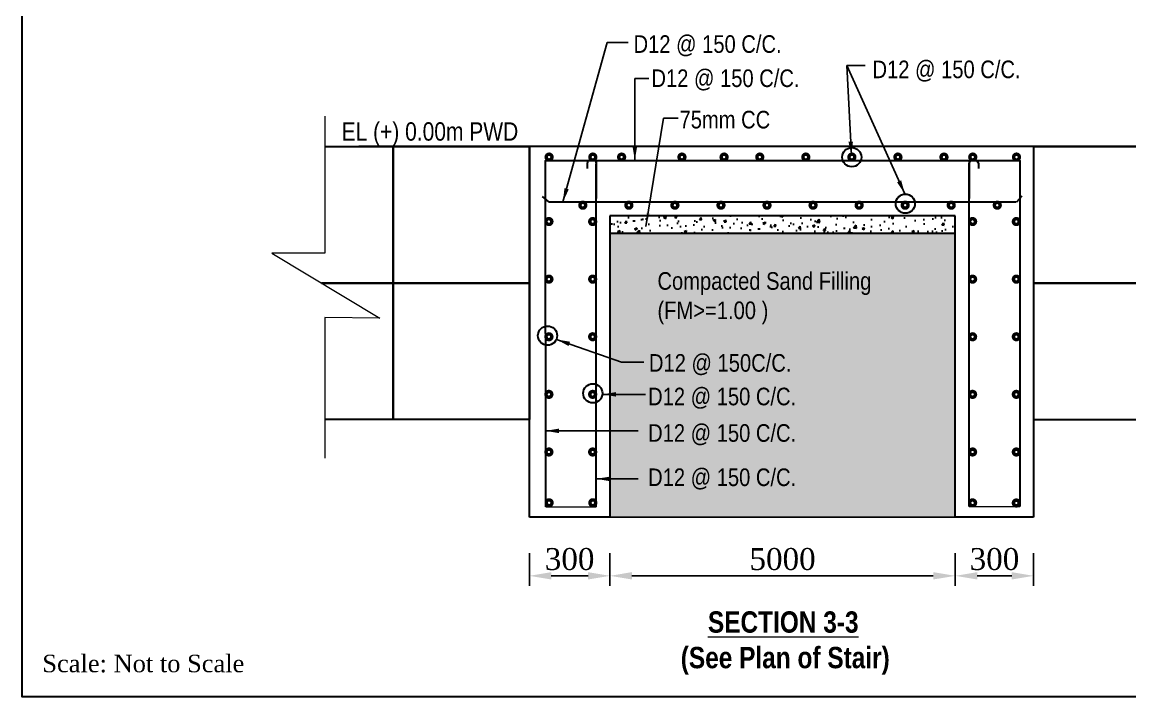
# Model space of a CAD drawing. Header units: metres. Extents: x -2434 to 11656, y -15288 to 8109.
# Drawn here: x 2619 to 2659.45, y -14064.18 to -14039.56 of the extents above; entities that cross this region are included whole.
import ezdxf

# ---------------------------------------------------------------- set-up
doc = ezdxf.new("R2010")
doc.units = ezdxf.units.M
doc.layers.add('Blocks', color=11, linetype='Continuous', lineweight=9)
doc.layers.add('Layer1', color=7, linetype='Continuous', lineweight=13)
doc.layers.add('LINE', color=7, linetype='Continuous')
doc.styles.get("Standard").update_dxf_attribs({"font": 'times.ttf'})
doc.styles.add('TIMES', font='ARIALN.TTF')
doc.dimstyles.get("Standard").update_dxf_attribs({"dimtxt": 0.5, "dimasz": 0.4075, "dimexe": 0.364, "dimexo": 0.219, "dimgap": 0.09, "dimtad": 0, "dimdec": 0, "dimlfac": 1000, "dimzin": 0, "dimdsep": 46, "dimtxsty": 'Standard', "dimcen": 0.09, "dimadec": 0, "dimazin": 0, "dimtfac": 1, "dimtdec": 0, "dimtofl": 0, "dimtmove": 0, "dimatfit": 3, "dimfxl": 1, "dimtolj": 1, "dimtzin": 0, "dimarcsym": 0})
pattern_1 = [(37.5, (1293.2119, -14012.73094), (-0.01280025, 0.39153059), [0, -0.308864, 0, -0.34544, 0, -0.3302]), (7.5, (1293.2119, -14012.73094), (0.35961863, 0.57346008), [0, -0.166624, 0, -0.278384, 0, -0.10668]), (327.5, (1292.96198, -14012.73094), (0.6327939, 0.00114975), [0, -0.1016, 0, -0.36576, 0, -0.47752]), (317.5, (1292.962, -14012.73094), (0.61084516, 0.17834346), [0, -0.0508, 0, -0.239776, 0, -0.27432])]
pattern_2 = [(50, (-419.218, -14869.9052), (0.90462886, -0.07914477), [0.09459212, -1.04051336]), (355, (-419.218, -14869.9052), (-0.1749971, 0.94868602), [0.0756737, -0.8324107]), (100.4514, (-419.1426, -14869.9118), (0.72963242, 0.86954068), [0.08039093, -0.8843003]), (46.1842, (-419.218, -14869.6529), (1.34603463, -0.20875727), [0.1418882, -1.56077005]), (96.6356, (-419.1058, -14869.6703), (1.1788231, 1.22858505), [0.1205864, -1.3264502]), (351.1842, (-419.218, -14869.653), (1.1788221, 1.22858597), [0.11351055, -1.24861604]), (21, (-419.0919, -14869.716), (0.75283608, -0.50779435), [0.09459212, -1.04051336]), (326, (-419.0919, -14869.716), (0.3068762, 0.91457977), [0.0756737, -0.8324107]), (71.4514, (-419.02915, -14869.7583), (1.05971257, 0.4067846), [0.08039093, -0.8843003]), (37.5, (-419.218, -14869.90518), (0.015336354, 0.419855156), [0, -0.822320865, 0, -0.845022974, 0, -0.83556376]), (7.5, (-419.218, -14869.9052), (0.33179075, 0.49744322), [0, -0.48178922, 0, -0.80340244, 0, -0.31846015]), (327.5, (-419.49926, -14869.90518), (0.673271974, -0.028446843), [0, -0.31530708, 0, -0.98375809, 0, -1.30537131]), (317.5, (-419.6254, -14869.9052), (0.73553091, 0.12625524), [0, -0.4098992, 0, -0.65331627, 0, -0.92700282])]
pattern_3 = [(50, (-24.3646, -15061.6109), (0.90462886, -0.07914477), [0.09459212, -1.04051336]), (355, (-24.3646, -15061.6109), (-0.1749971, 0.94868602), [0.0756737, -0.8324107]), (100.4514, (-24.2892, -15061.6175), (0.72963242, 0.86954068), [0.08039093, -0.8843003]), (46.1842, (-24.3646, -15061.3586), (1.34603463, -0.20875727), [0.1418882, -1.56077005]), (96.6356, (-24.2524, -15061.376), (1.1788231, 1.22858505), [0.1205864, -1.3264502]), (351.1842, (-24.3646, -15061.3586), (1.1788221, 1.228586), [0.11351055, -1.24861604]), (21, (-24.2385, -15061.4217), (0.75283608, -0.50779435), [0.09459212, -1.04051336]), (326, (-24.2385, -15061.4217), (0.3068762, 0.91457977), [0.0756737, -0.8324107]), (71.4514, (-24.17575, -15061.464), (1.05971257, 0.4067846), [0.08039093, -0.8843003]), (37.5, (-24.3646, -15061.61088), (0.015336354, 0.419855156), [0, -0.82232086, 0, -0.84502297, 0, -0.83556376]), (7.5, (-24.3646, -15061.6109), (0.33179075, 0.49744322), [0, -0.48178922, 0, -0.80340244, 0, -0.31846015]), (327.5, (-24.64586, -15061.61088), (0.673271974, -0.028446843), [0, -0.31530708, 0, -0.98375809, 0, -1.30537131]), (317.5, (-24.772, -15061.6109), (0.73553091, 0.12625524), [0, -0.4098992, 0, -0.65331627, 0, -0.92700282])]

# ---------------------------------------------------------------- blocks, each defined once
blk = doc.blocks.new('*D1363')
at = {"layer": 'Defpoints', "color": 0, "lineweight": -3}
for p in [(2637.518, -14058.718), (2640.461, -14058.718), (2640.461, -14059.762)]:
    blk.add_point(p, dxfattribs=at)
at = {"layer": 'Layer1', "color": 0, "lineweight": -2}
for p, q in [((2637.518, -14058.937), (2637.518, -14060.126)), ((2640.461, -14058.937), (2640.461, -14060.126))]:
    blk.add_line(p, q, dxfattribs=at)
at = {"layer": 'Layer1', "color": 7, "lineweight": -2}
blk.add_line((2638.318, -14059.762), (2639.661, -14059.762), dxfattribs=at)
at = {"layer": 'Layer1', "color": 7, "lineweight": -3}
for points in [[(2638.318, -14059.628), (2638.318, -14059.895), (2637.518, -14059.762)], [(2639.661, -14059.628), (2639.661, -14059.895), (2640.461, -14059.762)]]:
    blk.add_solid(points, dxfattribs=at)
at = {"layer": 'Layer1', "color": 0, "lineweight": 30, "insert": (2638.989, -14059.155), "char_height": 0.8, "attachment_point": 5}
blk.add_mtext('\\A1;300', dxfattribs=at)
blk = doc.blocks.new('*D1364')
at = {"layer": 'Defpoints', "color": 0, "lineweight": -3}
for p in [(2653.073, -14058.718), (2655.932, -14058.718), (2655.932, -14059.762)]:
    blk.add_point(p, dxfattribs=at)
at = {"layer": 'Layer1', "color": 0, "lineweight": -2}
for p, q in [((2653.073, -14058.937), (2653.073, -14060.126)), ((2655.932, -14058.937), (2655.932, -14060.126))]:
    blk.add_line(p, q, dxfattribs=at)
at = {"layer": 'Layer1', "color": 7, "lineweight": -2}
blk.add_line((2653.873, -14059.762), (2655.132, -14059.762), dxfattribs=at)
at = {"layer": 'Layer1', "color": 7, "lineweight": -3}
for points in [[(2653.873, -14059.628), (2653.873, -14059.895), (2653.073, -14059.762)], [(2655.132, -14059.628), (2655.132, -14059.895), (2655.932, -14059.762)]]:
    blk.add_solid(points, dxfattribs=at)
at = {"layer": 'Layer1', "color": 0, "lineweight": 30, "insert": (2654.503, -14059.155), "char_height": 0.8, "attachment_point": 5}
blk.add_mtext('\\A1;300', dxfattribs=at)
blk = doc.blocks.new('*D1400')
at = {"layer": 'Defpoints', "color": 0, "lineweight": -3}
for p in [(2637.518, -14058.718), (2640.461, -14058.718), (2640.461, -14059.762)]:
    blk.add_point(p, dxfattribs=at)
at = {"layer": 'Layer1', "color": 0, "lineweight": -2}
for p, q in [((2637.518, -14058.937), (2637.518, -14060.126)), ((2640.461, -14058.937), (2640.461, -14060.126))]:
    blk.add_line(p, q, dxfattribs=at)
at = {"layer": 'Layer1', "color": 7, "lineweight": -2}
blk.add_line((2638.318, -14059.762), (2639.661, -14059.762), dxfattribs=at)
at = {"layer": 'Layer1', "color": 7, "lineweight": -3}
for points in [[(2638.318, -14059.628), (2638.318, -14059.895), (2637.518, -14059.762)], [(2639.661, -14059.628), (2639.661, -14059.895), (2640.461, -14059.762)]]:
    blk.add_solid(points, dxfattribs=at)
at = {"layer": 'Layer1', "color": 0, "lineweight": 30, "insert": (2638.989, -14059.155), "char_height": 0.8, "attachment_point": 5}
blk.add_mtext('\\A1;300', dxfattribs=at)
blk = doc.blocks.new('*D1401')
at = {"layer": 'Defpoints', "color": 0, "lineweight": -3}
for p in [(2653.073, -14058.718), (2655.932, -14058.718), (2655.932, -14059.762)]:
    blk.add_point(p, dxfattribs=at)
at = {"layer": 'Layer1', "color": 0, "lineweight": -2}
for p, q in [((2653.073, -14058.937), (2653.073, -14060.126)), ((2655.932, -14058.937), (2655.932, -14060.126))]:
    blk.add_line(p, q, dxfattribs=at)
at = {"layer": 'Layer1', "color": 7, "lineweight": -2}
blk.add_line((2653.873, -14059.762), (2655.132, -14059.762), dxfattribs=at)
at = {"layer": 'Layer1', "color": 7, "lineweight": -3}
for points in [[(2653.873, -14059.628), (2653.873, -14059.895), (2653.073, -14059.762)], [(2655.132, -14059.628), (2655.132, -14059.895), (2655.932, -14059.762)]]:
    blk.add_solid(points, dxfattribs=at)
at = {"layer": 'Layer1', "color": 0, "lineweight": 30, "insert": (2654.503, -14059.155), "char_height": 0.8, "attachment_point": 5}
blk.add_mtext('\\A1;300', dxfattribs=at)
blk = doc.blocks.new('*D1402')
at = {"layer": 'Defpoints', "color": 0, "lineweight": -3}
for p in [(2640.461, -14058.718), (2653.07, -14058.718), (2653.07, -14059.762)]:
    blk.add_point(p, dxfattribs=at)
at = {"layer": 'Layer1', "color": 0, "lineweight": -2}
for p, q in [((2640.461, -14058.937), (2640.461, -14060.126)), ((2653.07, -14058.937), (2653.07, -14060.126))]:
    blk.add_line(p, q, dxfattribs=at)
at = {"layer": 'Layer1', "color": 7, "lineweight": -2}
blk.add_line((2641.261, -14059.762), (2652.27, -14059.762), dxfattribs=at)
at = {"layer": 'Layer1', "color": 7, "lineweight": -3}
for points in [[(2641.261, -14059.628), (2641.261, -14059.895), (2640.461, -14059.762)], [(2652.27, -14059.628), (2652.27, -14059.895), (2653.07, -14059.762)]]:
    blk.add_solid(points, dxfattribs=at)
at = {"layer": 'Layer1', "color": 0, "lineweight": 30, "insert": (2646.765, -14059.155), "char_height": 0.8, "attachment_point": 5}
blk.add_mtext('\\A1;5000', dxfattribs=at)

msp = doc.modelspace()

# ---------------------------------------------------------------- hatches: boundary and pattern name
at = {"linetype": 'Continuous', "lineweight": -3, "ltscale": 0.5}
h = msp.add_hatch(dxfattribs=at)
h.set_pattern_fill('AR-SAND', color=0, scale=0.008, style=0)
h.set_pattern_definition(pattern_1)
h.paths.add_polyline_path([(2640.460864, -14057.626468), (2653.073147, -14057.626468), (2653.073147, -14047.255343), (2640.460864, -14047.255343)])
h.paths.add_polyline_path([(2642.035884, -14048.521602), (2650.082938, -14048.521602), (2650.082938, -14050.766704), (2642.035884, -14050.766704)], flags=24)
h.paths.add_polyline_path([(2641.694386, -14052.736885), (2647.305899, -14052.736885), (2647.305899, -14053.900547), (2641.694386, -14053.900547)], flags=24)
h.paths.add_polyline_path([(2641.694386, -14054.068272), (2647.305899, -14054.068272), (2647.305899, -14055.231933), (2641.694386, -14055.231933)], flags=24)
h.paths.add_polyline_path([(2641.724569, -14051.511015), (2647.131478, -14051.511015), (2647.131478, -14052.674677), (2641.724569, -14052.674677)], flags=24)
h.paths.add_polyline_path([(2641.694386, -14055.683802), (2647.305899, -14055.683802), (2647.305899, -14056.847464), (2641.694386, -14056.847464)], flags=24)
h = msp.add_hatch(dxfattribs=at)
h.set_pattern_fill('AR-SAND', color=0, scale=0.008, style=0)
h.set_pattern_definition(pattern_1)
h.paths.add_polyline_path([(2640.460864, -14057.626468), (2653.073147, -14057.626468), (2653.073147, -14047.255343), (2640.460864, -14047.255343)])
h.paths.add_polyline_path([(2642.035884, -14048.521602), (2650.082938, -14048.521602), (2650.082938, -14050.766704), (2642.035884, -14050.766704)], flags=24)
h.paths.add_polyline_path([(2641.694386, -14052.736885), (2647.305899, -14052.736885), (2647.305899, -14053.900547), (2641.694386, -14053.900547)], flags=24)
h.paths.add_polyline_path([(2641.694386, -14054.068272), (2647.305899, -14054.068272), (2647.305899, -14055.231933), (2641.694386, -14055.231933)], flags=24)
h.paths.add_polyline_path([(2641.724569, -14051.511015), (2647.131478, -14051.511015), (2647.131478, -14052.674677), (2641.724569, -14052.674677)], flags=24)
h.paths.add_polyline_path([(2641.694386, -14055.683802), (2647.305899, -14055.683802), (2647.305899, -14056.847464), (2641.694386, -14056.847464)], flags=24)
at = {"layer": 'Layer1', "lineweight": 30}
h = msp.add_hatch(dxfattribs=at)
h.set_pattern_fill('AR-CONC', scale=0.126123, style=0)
h.set_pattern_definition(pattern_3)
h.paths.add_polyline_path([(2640.460864, -14046.624729), (2640.460864, -14047.255343), (2641.371777, -14047.255343), (2641.371777, -14046.624729)])
h = msp.add_hatch(dxfattribs=at)
h.set_pattern_fill('AR-CONC', scale=0.126123, style=0)
h.set_pattern_definition(pattern_3)
h.paths.add_polyline_path([(2640.460864, -14046.624729), (2640.460864, -14047.255343), (2641.371777, -14047.255343), (2641.371777, -14046.624729)])
h = msp.add_hatch(dxfattribs=at)
h.set_pattern_fill('AR-CONC', scale=0.126123, style=0)
h.set_pattern_definition(pattern_2)
h.paths.add_polyline_path([(2651.811919, -14046.624729), (2641.722092, -14046.624729), (2641.091478, -14047.255343), (2652.442533, -14047.255343)])
h = msp.add_hatch(dxfattribs=at)
h.set_pattern_fill('AR-CONC', scale=0.126123, style=0)
h.set_pattern_definition(pattern_2)
h.paths.add_polyline_path([(2651.811919, -14046.624729), (2641.722092, -14046.624729), (2641.091478, -14047.255343), (2652.442533, -14047.255343)])
h = msp.add_hatch(dxfattribs=at)
h.set_pattern_fill('AR-CONC', scale=0.126123, style=0)
h.set_pattern_definition(pattern_3)
h.paths.add_polyline_path([(2652.151075, -14047.255343), (2653.073147, -14047.255343), (2653.073147, -14046.624729), (2652.151075, -14046.624729)])
h = msp.add_hatch(dxfattribs=at)
h.set_pattern_fill('AR-CONC', scale=0.126123, style=0)
h.set_pattern_definition(pattern_3)
h.paths.add_polyline_path([(2652.151075, -14047.255343), (2653.073147, -14047.255343), (2653.073147, -14046.624729), (2652.151075, -14046.624729)])

# ---------------------------------------------------------------- linework, layer by layer
at = {"color": 0, "linetype": 'Continuous', "lineweight": -3, "ltscale": 0.5}
msp.add_line((2640.460864, -14057.626468), (2653.073147, -14057.626468), dxfattribs=at)
msp.add_line((2640.460864, -14057.626468), (2653.073147, -14057.626468), dxfattribs=at)
at = {"color": 7, "lineweight": 30, "ltscale": 0.18}
for centre in [(2649.291727, -14044.487128), (2649.291727, -14044.487128), (2651.249587, -14046.182319), (2651.249587, -14046.182319), (2638.183341, -14050.997384), (2638.183341, -14050.997384), (2639.836144, -14053.102741), (2639.836144, -14053.102741)]:
    msp.add_circle(centre, 0.350301, dxfattribs=at)
at = {"layer": 'Blocks', "color": 0, "lineweight": 13, "ltscale": 0.05}
for p, q in [((2630.049187, -14042.984006), (2630.049187, -14047.982898)), ((2630.049187, -14042.984006), (2630.049187, -14047.982898)), ((2630.049187, -14047.982898), (2628.114899, -14047.982898)), ((2628.114899, -14047.982898), (2632.05466, -14050.362503)), ((2630.049187, -14047.982898), (2628.114899, -14047.982898)), ((2628.114899, -14047.982898), (2632.05466, -14050.362503)), ((2632.05466, -14050.362503), (2630.049187, -14050.338953)), ((2630.049187, -14050.338953), (2630.049187, -14055.466524)), ((2632.05466, -14050.362503), (2630.049187, -14050.338953)), ((2630.049187, -14050.338953), (2630.049187, -14055.466524)), ((2638.114947, -14057.244908), (2639.956373, -14057.244908)), ((2638.114947, -14057.244908), (2639.956373, -14057.244908)), ((2653.573402, -14057.233428), (2655.42744, -14057.233428)), ((2653.573402, -14057.233428), (2655.42744, -14057.233428))]:
    msp.add_line(p, q, dxfattribs=at)
at = {"layer": 'Layer1', "color": 7, "lineweight": 30}
for p, q in [((2637.517998, -14044.102272), (2631.285454, -14044.102272)), ((2637.517998, -14044.102272), (2631.285454, -14044.102272)), ((2637.517998, -14057.626468), (2637.517998, -14044.102272)), ((2655.931932, -14044.102272), (2637.517998, -14044.102272)), ((2637.517998, -14057.626468), (2637.517998, -14044.102272)), ((2655.931932, -14044.102272), (2637.517998, -14044.102272)), ((2655.931932, -14044.102272), (2655.931932, -14057.626468)), ((2655.931932, -14044.102272), (2662.164475, -14044.102272)), ((2655.931932, -14044.102272), (2655.931932, -14057.626468)), ((2655.931932, -14044.102272), (2662.164475, -14044.102272)), ((2639.956373, -14044.606763), (2639.956373, -14045.994419)), ((2639.956373, -14044.606763), (2639.956373, -14045.994419)), ((2653.577639, -14044.606763), (2653.577639, -14045.994419)), ((2653.577639, -14044.606763), (2653.577639, -14045.994419)), ((2639.956373, -14057.241383), (2639.956373, -14044.732582)), ((2639.956373, -14057.241383), (2639.956373, -14044.732582)), ((2653.573402, -14057.233428), (2653.577639, -14044.732582)), ((2653.573402, -14057.233428), (2653.577639, -14044.732582)), ((2638.232694, -14046.120237), (2637.994404, -14045.922225)), ((2638.232694, -14046.120237), (2637.994404, -14045.922225)), ((2638.232694, -14046.120237), (2655.301317, -14046.120237)), ((2638.232694, -14046.120237), (2655.301317, -14046.120237)), ((2655.497534, -14045.905875), (2655.309693, -14046.132171)), ((2655.497534, -14045.905875), (2655.309693, -14046.132171)), ((2653.073147, -14046.624729), (2640.460864, -14046.624729)), ((2640.460864, -14046.624729), (2640.460864, -14057.626468)), ((2653.073147, -14046.624729), (2640.460864, -14046.624729)), ((2640.460864, -14046.624729), (2640.460864, -14057.626468)), ((2653.073147, -14057.626468), (2653.073147, -14046.624729)), ((2653.073147, -14057.626468), (2653.073147, -14046.624729)), ((2640.460864, -14047.255343), (2653.073147, -14047.255343)), ((2640.460864, -14047.255343), (2653.073147, -14047.255343)), ((2640.460864, -14057.626468), (2637.517998, -14057.626468)), ((2640.460864, -14057.626468), (2637.517998, -14057.626468)), ((2655.931932, -14057.626468), (2653.073147, -14057.626468)), ((2655.931932, -14057.626468), (2653.073147, -14057.626468))]:
    msp.add_line(p, q, dxfattribs=at)
for points in [[(2706.453636, -14064.177048), (2618.996697, -14064.177048), (2618.996697, -13986.815302), (2730.095777, -13986.815302), (2730.095777, -14047.700237), (2730.095777, -14061.654818), (2730.095777, -14064.177048)], [(2706.453636, -14064.177048), (2618.996697, -14064.177048), (2618.996697, -13986.815302), (2730.095777, -13986.815302), (2730.095777, -14047.700237), (2730.095777, -14061.654818), (2730.095777, -14064.177048)], [(2637.517998, -14049.078912), (2632.541358, -14049.078912), (2632.541358, -14044.102272), (2637.517998, -14044.102272)], [(2637.517998, -14049.078912), (2632.541358, -14049.078912), (2632.541358, -14044.102272), (2637.517998, -14044.102272)], [(2655.931932, -14049.078912), (2660.908572, -14049.078912), (2660.908572, -14044.102272), (2655.931932, -14044.102272)], [(2655.931932, -14049.078912), (2660.908572, -14049.078912), (2660.908572, -14044.102272), (2655.931932, -14044.102272)], [(2637.517998, -14054.055552), (2632.541358, -14054.055552), (2632.541358, -14049.078912), (2637.517998, -14049.078912)], [(2637.517998, -14054.055552), (2632.541358, -14054.055552), (2632.541358, -14049.078912), (2637.517998, -14049.078912)], [(2655.931932, -14054.055552), (2660.908572, -14054.055552), (2660.908572, -14049.078912), (2655.931932, -14049.078912)], [(2655.931932, -14054.055552), (2660.908572, -14054.055552), (2660.908572, -14049.078912), (2655.931932, -14049.078912)]]:
    msp.add_lwpolyline(points, close=True, dxfattribs=at)
for points in [[(2630.053038, -14044.102272), (2632.541358, -14044.102272), (2632.541358, -14049.078912), (2629.929499, -14049.078912)], [(2630.053038, -14044.102272), (2632.541358, -14044.102272), (2632.541358, -14049.078912), (2629.929499, -14049.078912)], [(2638.114947, -14057.244908), (2638.106571, -14044.606763), (2655.42744, -14044.606763), (2655.42744, -14057.233428)], [(2638.114947, -14057.244908), (2638.106571, -14044.606763), (2655.42744, -14044.606763), (2655.42744, -14057.233428)], [(2629.929499, -14049.078912), (2632.541358, -14049.078912), (2632.541358, -14054.055552), (2630.053038, -14054.055552)], [(2629.929499, -14049.078912), (2632.541358, -14049.078912), (2632.541358, -14054.055552), (2630.053038, -14054.055552)]]:
    msp.add_lwpolyline(points, dxfattribs=at)
at = {"layer": 'Layer1', "color": 7, "lineweight": 30, "const_width": 0.210205}
for points in [[(2638.175866, -14044.482975, 1), (2638.301989, -14044.482975, 1)], [(2638.175866, -14044.482975, 1), (2638.301989, -14044.482975, 1)], [(2639.899545, -14044.482975, -1), (2639.773422, -14044.482975, -1)], [(2639.899545, -14044.482975, -1), (2639.773422, -14044.482975, -1)], [(2640.824446, -14044.482975, 1), (2640.950569, -14044.482975, 1)], [(2640.824446, -14044.482975, 1), (2640.950569, -14044.482975, 1)], [(2643.027391, -14044.482975, 1), (2643.153514, -14044.482975, 1)], [(2643.027391, -14044.482975, 1), (2643.153514, -14044.482975, 1)], [(2644.56609, -14044.482975, 1), (2644.692213, -14044.482975, 1)], [(2644.56609, -14044.482975, 1), (2644.692213, -14044.482975, 1)], [(2645.869359, -14044.482975, 1), (2645.995482, -14044.482975, 1)], [(2645.869359, -14044.482975, 1), (2645.995482, -14044.482975, 1)], [(2647.550997, -14044.482975, 1), (2647.67712, -14044.482975, 1)], [(2647.550997, -14044.482975, 1), (2647.67712, -14044.482975, 1)], [(2649.232635, -14044.482975, 1), (2649.358758, -14044.482975, 1)], [(2649.232635, -14044.482975, 1), (2649.358758, -14044.482975, 1)], [(2650.914272, -14044.482975, 1), (2651.040395, -14044.482975, 1)], [(2650.914272, -14044.482975, 1), (2651.040395, -14044.482975, 1)], [(2652.59591, -14044.482975, 1), (2652.722033, -14044.482975, 1)], [(2652.59591, -14044.482975, 1), (2652.722033, -14044.482975, 1)], [(2653.646934, -14044.482975, 1), (2653.773057, -14044.482975, 1)], [(2653.646934, -14044.482975, 1), (2653.773057, -14044.482975, 1)], [(2655.370613, -14044.482975, -1), (2655.24449, -14044.482975, -1)], [(2655.370613, -14044.482975, -1), (2655.24449, -14044.482975, -1)], [(2639.407514, -14046.239376, -1), (2639.533637, -14046.239376, -1)], [(2639.407514, -14046.239376, -1), (2639.533637, -14046.239376, -1)], [(2641.089152, -14046.239376, -1), (2641.215275, -14046.239376, -1)], [(2641.089152, -14046.239376, -1), (2641.215275, -14046.239376, -1)], [(2642.77079, -14046.239376, -1), (2642.896913, -14046.239376, -1)], [(2642.77079, -14046.239376, -1), (2642.896913, -14046.239376, -1)], [(2644.452428, -14046.239376, -1), (2644.57855, -14046.239376, -1)], [(2644.452428, -14046.239376, -1), (2644.57855, -14046.239376, -1)], [(2646.134065, -14046.239376, -1), (2646.260188, -14046.239376, -1)], [(2646.134065, -14046.239376, -1), (2646.260188, -14046.239376, -1)], [(2647.815703, -14046.239376, -1), (2647.941826, -14046.239376, -1)], [(2647.815703, -14046.239376, -1), (2647.941826, -14046.239376, -1)], [(2649.497341, -14046.239376, -1), (2649.623464, -14046.239376, -1)], [(2649.497341, -14046.239376, -1), (2649.623464, -14046.239376, -1)], [(2651.178979, -14046.239376, -1), (2651.305102, -14046.239376, -1)], [(2651.178979, -14046.239376, -1), (2651.305102, -14046.239376, -1)], [(2652.860616, -14046.239376, -1), (2652.986739, -14046.239376, -1)], [(2652.860616, -14046.239376, -1), (2652.986739, -14046.239376, -1)], [(2654.542254, -14046.239376, -1), (2654.668377, -14046.239376, -1)], [(2654.542254, -14046.239376, -1), (2654.668377, -14046.239376, -1)], [(2638.169633, -14046.834933, 1), (2638.295756, -14046.834933, 1)], [(2638.169633, -14046.834933, 1), (2638.295756, -14046.834933, 1)], [(2639.893311, -14046.834933, -1), (2639.767189, -14046.834933, -1)], [(2639.893311, -14046.834933, -1), (2639.767189, -14046.834933, -1)], [(2639.893311, -14046.834933, -1), (2639.767189, -14046.834933, -1)], [(2639.893311, -14046.834933, -1), (2639.767189, -14046.834933, -1)], [(2653.6407, -14046.834933, 1), (2653.766823, -14046.834933, 1)], [(2653.6407, -14046.834933, 1), (2653.766823, -14046.834933, 1)], [(2653.6407, -14046.834933, 1), (2653.766823, -14046.834933, 1)], [(2653.6407, -14046.834933, 1), (2653.766823, -14046.834933, 1)], [(2655.364379, -14046.834933, -1), (2655.238256, -14046.834933, -1)], [(2655.364379, -14046.834933, -1), (2655.238256, -14046.834933, -1)], [(2638.169633, -14048.936981, 1), (2638.295756, -14048.936981, 1)], [(2638.169633, -14048.936981, 1), (2638.295756, -14048.936981, 1)], [(2639.893311, -14048.936981, -1), (2639.767189, -14048.936981, -1)], [(2639.893311, -14048.936981, -1), (2639.767189, -14048.936981, -1)], [(2653.6407, -14048.936981, 1), (2653.766823, -14048.936981, 1)], [(2653.6407, -14048.936981, 1), (2653.766823, -14048.936981, 1)], [(2655.364379, -14048.936981, -1), (2655.238256, -14048.936981, -1)], [(2655.364379, -14048.936981, -1), (2655.238256, -14048.936981, -1)], [(2638.169633, -14051.039028, 1), (2638.295756, -14051.039028, 1)], [(2638.169633, -14051.039028, 1), (2638.295756, -14051.039028, 1)], [(2639.893311, -14051.039028, -1), (2639.767189, -14051.039028, -1)], [(2639.893311, -14051.039028, -1), (2639.767189, -14051.039028, -1)], [(2653.6407, -14051.039028, 1), (2653.766823, -14051.039028, 1)], [(2653.6407, -14051.039028, 1), (2653.766823, -14051.039028, 1)], [(2655.364379, -14051.039028, -1), (2655.238256, -14051.039028, -1)], [(2655.364379, -14051.039028, -1), (2655.238256, -14051.039028, -1)], [(2638.169633, -14053.141075, 1), (2638.295756, -14053.141075, 1)], [(2638.169633, -14053.141075, 1), (2638.295756, -14053.141075, 1)], [(2639.893311, -14053.141075, -1), (2639.767189, -14053.141075, -1)], [(2639.893311, -14053.141075, -1), (2639.767189, -14053.141075, -1)], [(2653.6407, -14053.141075, 1), (2653.766823, -14053.141075, 1)], [(2653.6407, -14053.141075, 1), (2653.766823, -14053.141075, 1)], [(2655.364379, -14053.141075, -1), (2655.238256, -14053.141075, -1)], [(2655.364379, -14053.141075, -1), (2655.238256, -14053.141075, -1)], [(2638.169633, -14055.243122, 1), (2638.295756, -14055.243122, 1)], [(2638.169633, -14055.243122, 1), (2638.295756, -14055.243122, 1)], [(2639.893311, -14055.243122, -1), (2639.767189, -14055.243122, -1)], [(2639.893311, -14055.243122, -1), (2639.767189, -14055.243122, -1)], [(2653.6407, -14055.243122, 1), (2653.766823, -14055.243122, 1)], [(2653.6407, -14055.243122, 1), (2653.766823, -14055.243122, 1)], [(2655.364379, -14055.243122, -1), (2655.238256, -14055.243122, -1)], [(2655.364379, -14055.243122, -1), (2655.238256, -14055.243122, -1)], [(2638.176584, -14057.096551, 1), (2638.302706, -14057.096551, 1)], [(2638.176584, -14057.096551, 1), (2638.302706, -14057.096551, 1)], [(2639.900262, -14057.096551, -1), (2639.774139, -14057.096551, -1)], [(2639.900262, -14057.096551, -1), (2639.774139, -14057.096551, -1)], [(2653.6407, -14057.099943, 1), (2653.766823, -14057.099943, 1)], [(2653.6407, -14057.099943, 1), (2653.766823, -14057.099943, 1)], [(2655.364379, -14057.105602, -1), (2655.238256, -14057.105602, -1)], [(2655.364379, -14057.105602, -1), (2655.238256, -14057.105602, -1)]]:
    msp.add_lwpolyline(points, format="xyb", close=True, dxfattribs=at)
at = {"layer": 'Layer1', "color": 7, "lineweight": 30}
for points in [[(2639.968985, -14044.732582, 0.998189334), (2639.632658, -14044.732582), (2639.632658, -14044.900745)], [(2639.968985, -14044.732582, 0.998189334), (2639.632658, -14044.732582), (2639.632658, -14044.900745)], [(2653.577639, -14044.732582, -0.998189334), (2653.913966, -14044.732582), (2653.913966, -14044.900745)], [(2653.577639, -14044.732582, -0.998189334), (2653.913966, -14044.732582), (2653.913966, -14044.900745)]]:
    msp.add_lwpolyline(points, format="xyb", dxfattribs=at)

# ---------------------------------------------------------------- texts
at = {"layer": 'Layer1', "color": 7, "lineweight": 30, "attachment_point": 1, "style": 'TIMES'}
for s, insert, char_height, width in [('D12 @ 150 C/C.', (2641.323082, -14040.037339), 0.6422922, 5.62835096), ('D12 @ 150 C/C.', (2641.323082, -14040.037339), 0.6422922, 5.62835096), ('D12 @ 150 C/C.', (2650.049149, -14040.961049), 0.6422922, 5.62835096), ('D12 @ 150 C/C.', (2650.049149, -14040.961049), 0.6422922, 5.62835096), ('D12 @ 150 C/C.', (2641.97645, -14041.284249), 0.6422922, 5.62835096), ('D12 @ 150 C/C.', (2641.97645, -14041.284249), 0.6422922, 5.62835096), ('75mm CC', (2643.002725, -14042.795215), 0.6422922, 5.62835096), ('75mm CC', (2643.002725, -14042.795215), 0.6422922, 5.62835096), ('EL (+) 0.00m PWD', (2630.66092, -14043.213976), 0.66905437, 7.13924674), ('Compacted Sand Filling\\P(FM>=1.00 )', (2642.196457, -14048.682175), 0.6422922, 12.51920321), ('Compacted Sand Filling\\P(FM>=1.00 )', (2642.196457, -14048.682175), 0.6422922, 12.51920321), ('D12 @ 150C/C.', (2641.885142, -14051.671588), 0.6422922, 5.62835096), ('D12 @ 150C/C.', (2641.885142, -14051.671588), 0.6422922, 5.62835096), ('D12 @ 150 C/C.', (2641.854959, -14052.897458), 0.6422922, 5.62835096), ('D12 @ 150 C/C.', (2641.854959, -14052.897458), 0.6422922, 5.62835096), ('D12 @ 150 C/C.', (2641.854959, -14054.228845), 0.6422922, 5.62835096), ('D12 @ 150 C/C.', (2641.854959, -14054.228845), 0.6422922, 5.62835096), ('D12 @ 150 C/C.', (2641.854959, -14055.844376), 0.6422922, 5.62835096), ('D12 @ 150 C/C.', (2641.854959, -14055.844376), 0.6422922, 5.62835096)]:
    msp.add_mtext(s, dxfattribs=dict(at, insert=insert, char_height=char_height, width=width))
at = {"layer": 'Layer1', "color": 7, "lineweight": 13, "insert": (2639.079622, -14061.057453), "char_height": 0.778536, "width": 17.37826797, "attachment_point": 1, "style": 'TIMES'}
msp.add_mtext('{\\fArial Narrow|b1|i0|c0|p34;                    \\LSECTION 3-3\\P\\l                (See Plan of Stair)}', dxfattribs=at)
msp.add_mtext('{\\fArial Narrow|b1|i0|c0|p34;                    \\LSECTION 3-3\\P\\l                (See Plan of Stair)}', dxfattribs=at)
at = {"layer": 'LINE', "color": 7, "linetype": 'ByBlock', "lineweight": 30, "ltscale": 0.5, "insert": (2619.732978, -14062.640363), "char_height": 0.63961538, "width": 13.43449086, "attachment_point": 1}
msp.add_mtext('Scale: Not to Scale', dxfattribs=at)
msp.add_mtext('Scale: Not to Scale', dxfattribs=at)

# ---------------------------------------------------------------- dimensions: what is measured, and where the dimension line sits
at = {"layer": 'Layer1', "color": 7, "lineweight": 30}
for base, p1, p2, text, picture, middle in [((2640.460864, -14059.761782), (2637.517998, -14058.718429), (2640.460864, -14058.718429), '300', '*D1363', (2638.989431, -14059.15486)), ((2640.460864, -14059.761782), (2637.517998, -14058.718429), (2640.460864, -14058.718429), '300', '*D1400', (2638.989431, -14059.15486)), ((2653.069767, -14059.761782), (2640.460864, -14058.718429), (2653.069767, -14058.718429), '5000', '*D1402', (2646.765315, -14059.15486)), ((2655.931932, -14059.761782), (2653.073147, -14058.718429), (2655.931932, -14058.718429), '300', '*D1364', (2654.502539, -14059.15486)), ((2655.931932, -14059.761782), (2653.073147, -14058.718429), (2655.931932, -14058.718429), '300', '*D1401', (2654.502539, -14059.15486))]:
    dim = msp.add_linear_dim(base=base, p1=p1, p2=p2, text=text, dimstyle='Standard', override={"dimtxt": 0.8, "dimasz": 0.8, "dimgap": 0.2, "dimtad": 1, "dimdec": 2, "dimrnd": 0.002, "dimpost": 'm', "dimcen": 0.05, "dimclrd": 7, "dimadec": 1, "dimtdec": 2, "dimfrac": 2}, dxfattribs=at)
    dim.commit()
    dim.dimension.update_dxf_attribs({"geometry": picture, "text_midpoint": middle})

# ---------------------------------------------------------------- leaders
for points in [[(2638.743945, -14046.120237), (2640.363404, -14040.307714), (2641.132753, -14040.307714)], [(2638.743945, -14046.120237), (2640.363404, -14040.307714), (2641.132753, -14040.307714)], [(2649.278955, -14044.417827), (2649.107881, -14041.138935), (2649.779612, -14041.138935)], [(2651.228194, -14045.821614), (2649.107881, -14041.138935), (2649.547453, -14041.138935)], [(2649.278955, -14044.417827), (2649.107881, -14041.138935), (2649.779612, -14041.138935)], [(2651.228194, -14045.821614), (2649.107881, -14041.138935), (2649.547453, -14041.138935)], [(2641.370375, -14044.606763), (2641.370375, -14041.612169), (2641.88396, -14041.612169)], [(2641.370375, -14044.606763), (2641.370375, -14041.612169), (2641.88396, -14041.612169)], [(2641.774685, -14047.014581), (2642.41341, -14043.068111), (2642.952049, -14043.063863)], [(2641.774685, -14047.014581), (2642.41341, -14043.068111), (2642.952049, -14043.063863)], [(2638.505743, -14051.134378), (2640.881274, -14051.963929), (2641.704045, -14051.963929)], [(2638.505743, -14051.134378), (2640.881274, -14051.963929), (2641.704045, -14051.963929)], [(2640.184341, -14053.141075), (2641.755691, -14053.141075)], [(2640.184341, -14053.141075), (2641.755691, -14053.141075)], [(2638.106571, -14054.472462), (2641.488727, -14054.472462)], [(2638.106571, -14054.472462), (2641.488727, -14054.472462)], [(2639.956373, -14056.224618), (2641.488727, -14056.224618)], [(2639.956373, -14056.224618), (2641.488727, -14056.224618)]]:
    msp.add_leader(points, dimstyle='Standard', override={"dimtxt": 0.75, "dimasz": 0.5, "dimdec": 2, "dimrnd": 0.002, "dimpost": 'm', "dimcen": 0.05, "dimclrd": 7, "dimadec": 1, "dimtdec": 2, "dimfrac": 2}, dxfattribs=at)

doc.saveas('drawing.dxf')
